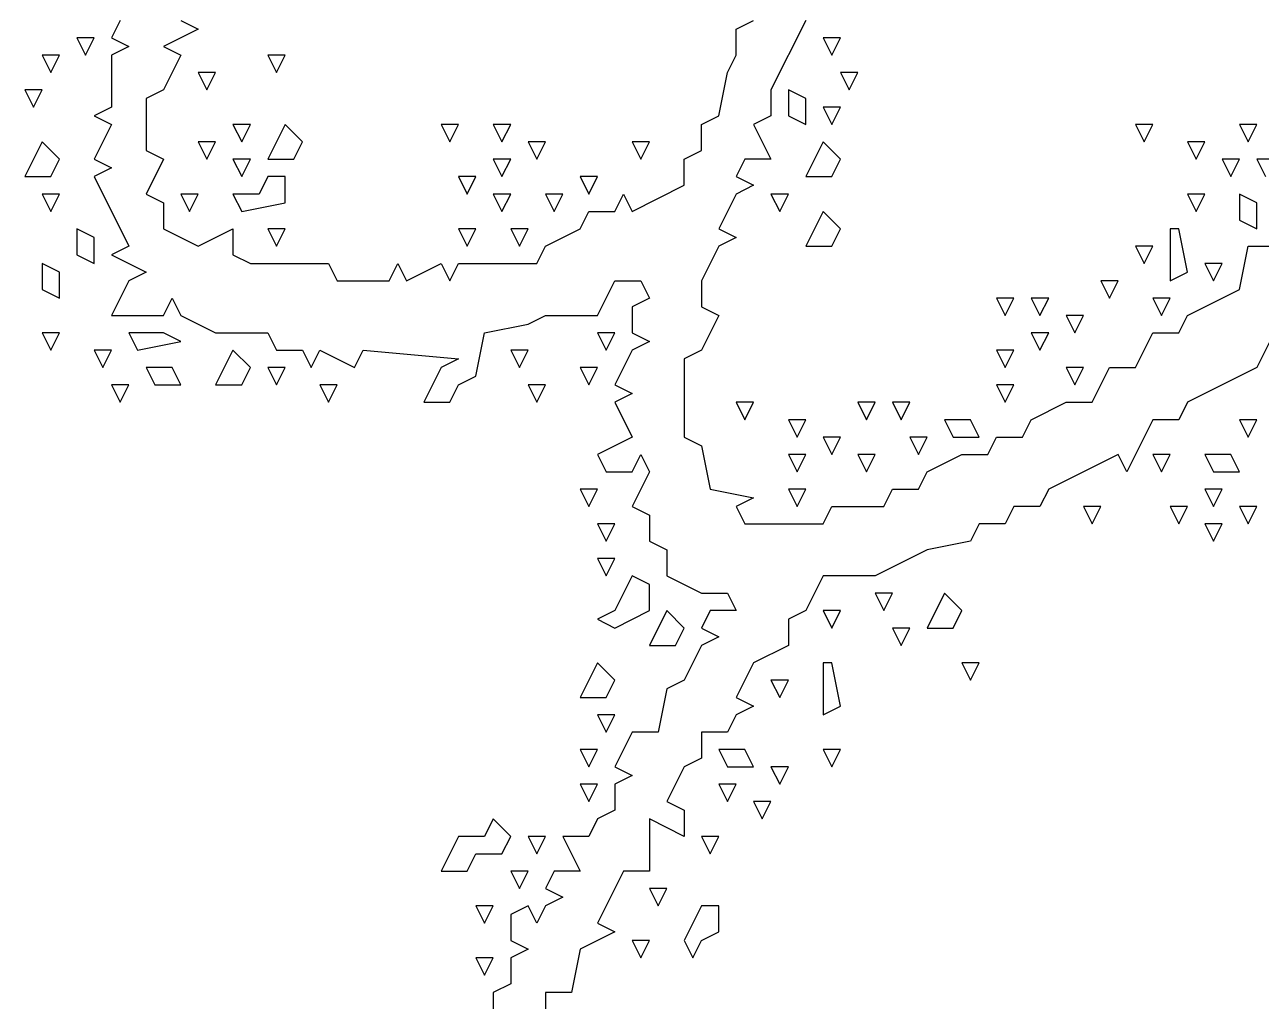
# Model space of a CAD drawing. Extents: x 2 to 124, y 0 to 170.
# Drawn here: x 22.3 to 33.77, y 83.31 to 92.37 of the extents above; entities that cross this region are included whole.
import ezdxf

# ---------------------------------------------------------------- set-up
doc = ezdxf.new("R2010")
doc.units = 0
doc.layers.add('Layer0', color=7, linetype='Continuous')

msp = doc.modelspace()

# ---------------------------------------------------------------- linework, layer by layer
at = {"layer": 'Layer0', "color": 5, "linetype": 'CONTINUOUS'}
for p, q in [((23.18182, 92.4053, 0.1), (23.10133, 92.24432, 0.1)), ((23.74527, 92.4053, 0.1), (23.90625, 92.32481, 0.1)), ((28.89678, 92.32481, 0.1), (29.05777, 92.4053, 0.1)), ((29.54072, 92.4053, 0.1), (29.21875, 91.76136, 0.1)), ((22.77936, 92.24432, 0.1), (22.85985, 92.08333, 0.1)), ((22.94034, 92.24432, 0.1), (22.77936, 92.24432, 0.1)), ((22.85985, 92.08333, 0.1), (22.94034, 92.24432, 0.1)), ((23.10133, 92.24432, 0.1), (23.26231, 92.16383, 0.1)), ((23.90625, 92.32481, 0.1), (23.58428, 92.16383, 0.1)), ((28.89678, 92.08333, 0.1), (28.89678, 92.32481, 0.1)), ((29.7017, 92.24432, 0.1), (29.7822, 92.08333, 0.1)), ((29.86269, 92.24432, 0.1), (29.7017, 92.24432, 0.1)), ((29.7822, 92.08333, 0.1), (29.86269, 92.24432, 0.1)), ((23.26231, 92.16383, 0.1), (23.10133, 92.08333, 0.1)), ((23.58428, 92.16383, 0.1), (23.74527, 92.08333, 0.1)), ((22.45739, 92.08333, 0.1), (22.53788, 91.92235, 0.1)), ((22.61837, 92.08333, 0.1), (22.45739, 92.08333, 0.1)), ((22.53788, 91.92235, 0.1), (22.61837, 92.08333, 0.1)), ((23.10133, 92.08333, 0.1), (23.10133, 91.60038, 0.1)), ((23.74527, 92.08333, 0.1), (23.58428, 91.76136, 0.1)), ((24.55019, 92.08333, 0.1), (24.63068, 91.92235, 0.1)), ((24.71117, 92.08333, 0.1), (24.55019, 92.08333, 0.1)), ((24.63068, 91.92235, 0.1), (24.71117, 92.08333, 0.1)), ((28.81629, 91.92235, 0.1), (28.89678, 92.08333, 0.1)), ((23.90625, 91.92235, 0.1), (23.98674, 91.76136, 0.1)), ((24.06723, 91.92235, 0.1), (23.90625, 91.92235, 0.1)), ((23.98674, 91.76136, 0.1), (24.06723, 91.92235, 0.1)), ((28.7358, 91.51989, 0.1), (28.81629, 91.92235, 0.1)), ((29.86269, 91.92235, 0.1), (29.94318, 91.76136, 0.1)), ((30.02367, 91.92235, 0.1), (29.86269, 91.92235, 0.1)), ((29.94318, 91.76136, 0.1), (30.02367, 91.92235, 0.1)), ((22.2964, 91.76136, 0.1), (22.37689, 91.60038, 0.1)), ((22.45739, 91.76136, 0.1), (22.2964, 91.76136, 0.1)), ((22.37689, 91.60038, 0.1), (22.45739, 91.76136, 0.1)), ((23.58428, 91.76136, 0.1), (23.4233, 91.68087, 0.1)), ((23.4233, 91.68087, 0.1), (23.4233, 91.19792, 0.1)), ((29.21875, 91.76136, 0.1), (29.21875, 91.51989, 0.1)), ((29.37973, 91.76136, 0.1), (29.37973, 91.51989, 0.1)), ((29.54072, 91.68087, 0.1), (29.37973, 91.76136, 0.1)), ((29.54072, 91.43939, 0.1), (29.54072, 91.68087, 0.1)), ((23.10133, 91.60038, 0.1), (22.94034, 91.51989, 0.1)), ((29.7017, 91.60038, 0.1), (29.7822, 91.43939, 0.1)), ((29.86269, 91.60038, 0.1), (29.7017, 91.60038, 0.1)), ((29.7822, 91.43939, 0.1), (29.86269, 91.60038, 0.1)), ((22.94034, 91.51989, 0.1), (23.10133, 91.43939, 0.1)), ((23.10133, 91.43939, 0.1), (22.94034, 91.11742, 0.1)), ((24.22822, 91.43939, 0.1), (24.30871, 91.27841, 0.1)), ((24.3892, 91.43939, 0.1), (24.22822, 91.43939, 0.1)), ((24.30871, 91.27841, 0.1), (24.3892, 91.43939, 0.1)), ((24.71117, 91.43939, 0.1), (24.55019, 91.11742, 0.1)), ((24.87216, 91.27841, 0.1), (24.71117, 91.43939, 0.1)), ((26.16004, 91.43939, 0.1), (26.24053, 91.27841, 0.1)), ((26.32102, 91.43939, 0.1), (26.16004, 91.43939, 0.1)), ((26.24053, 91.27841, 0.1), (26.32102, 91.43939, 0.1)), ((26.64299, 91.43939, 0.1), (26.72348, 91.27841, 0.1)), ((26.80398, 91.43939, 0.1), (26.64299, 91.43939, 0.1)), ((26.72348, 91.27841, 0.1), (26.80398, 91.43939, 0.1)), ((28.57481, 91.43939, 0.1), (28.7358, 91.51989, 0.1)), ((28.57481, 91.19792, 0.1), (28.57481, 91.43939, 0.1)), ((29.21875, 91.51989, 0.1), (29.05777, 91.43939, 0.1)), ((29.05777, 91.43939, 0.1), (29.21875, 91.11742, 0.1)), ((29.37973, 91.51989, 0.1), (29.54072, 91.43939, 0.1)), ((32.59943, 91.43939, 0.1), (32.67992, 91.27841, 0.1)), ((32.76042, 91.43939, 0.1), (32.59943, 91.43939, 0.1)), ((32.67992, 91.27841, 0.1), (32.76042, 91.43939, 0.1)), ((33.56534, 91.43939, 0.1), (33.64583, 91.27841, 0.1)), ((33.72633, 91.43939, 0.1), (33.56534, 91.43939, 0.1)), ((33.64583, 91.27841, 0.1), (33.72633, 91.43939, 0.1)), ((22.45739, 91.27841, 0.1), (22.2964, 90.95644, 0.1)), ((22.61837, 91.11742, 0.1), (22.45739, 91.27841, 0.1)), ((23.4233, 91.19792, 0.1), (23.58428, 91.11742, 0.1)), ((23.90625, 91.27841, 0.1), (23.98674, 91.11742, 0.1)), ((24.06723, 91.27841, 0.1), (23.90625, 91.27841, 0.1)), ((23.98674, 91.11742, 0.1), (24.06723, 91.27841, 0.1)), ((24.79167, 91.11742, 0.1), (24.87216, 91.27841, 0.1)), ((26.96496, 91.27841, 0.1), (27.04545, 91.11742, 0.1)), ((27.12595, 91.27841, 0.1), (26.96496, 91.27841, 0.1)), ((27.04545, 91.11742, 0.1), (27.12595, 91.27841, 0.1)), ((27.93087, 91.27841, 0.1), (28.01136, 91.11742, 0.1)), ((28.09186, 91.27841, 0.1), (27.93087, 91.27841, 0.1)), ((28.01136, 91.11742, 0.1), (28.09186, 91.27841, 0.1)), ((28.41383, 91.11742, 0.1), (28.57481, 91.19792, 0.1)), ((29.7017, 91.27841, 0.1), (29.54072, 90.95644, 0.1)), ((29.86269, 91.11742, 0.1), (29.7017, 91.27841, 0.1)), ((33.08239, 91.27841, 0.1), (33.16288, 91.11742, 0.1)), ((33.24337, 91.27841, 0.1), (33.08239, 91.27841, 0.1)), ((33.16288, 91.11742, 0.1), (33.24337, 91.27841, 0.1)), ((22.53788, 90.95644, 0.1), (22.61837, 91.11742, 0.1)), ((22.94034, 91.11742, 0.1), (23.10133, 91.03693, 0.1)), ((23.58428, 91.11742, 0.1), (23.4233, 90.79545, 0.1)), ((24.22822, 91.11742, 0.1), (24.30871, 90.95644, 0.1)), ((24.3892, 91.11742, 0.1), (24.22822, 91.11742, 0.1)), ((24.30871, 90.95644, 0.1), (24.3892, 91.11742, 0.1)), ((24.55019, 91.11742, 0.1), (24.79167, 91.11742, 0.1)), ((26.64299, 91.11742, 0.1), (26.72348, 90.95644, 0.1)), ((26.80398, 91.11742, 0.1), (26.64299, 91.11742, 0.1)), ((26.72348, 90.95644, 0.1), (26.80398, 91.11742, 0.1)), ((28.41383, 90.87595, 0.1), (28.41383, 91.11742, 0.1)), ((28.97727, 91.11742, 0.1), (28.89678, 90.95644, 0.1)), ((29.21875, 91.11742, 0.1), (28.97727, 91.11742, 0.1)), ((29.7822, 90.95644, 0.1), (29.86269, 91.11742, 0.1)), ((33.40436, 91.11742, 0.1), (33.48485, 90.95644, 0.1)), ((33.56534, 91.11742, 0.1), (33.40436, 91.11742, 0.1)), ((33.48485, 90.95644, 0.1), (33.56534, 91.11742, 0.1)), ((33.72633, 91.11742, 0.1), (33.80682, 90.95644, 0.1)), ((33.88731, 91.11742, 0.1), (33.72633, 91.11742, 0.1)), ((23.10133, 91.03693, 0.1), (22.94034, 90.95644, 0.1)), ((22.2964, 90.95644, 0.1), (22.53788, 90.95644, 0.1)), ((22.94034, 90.95644, 0.1), (23.26231, 90.3125, 0.1)), ((24.55019, 90.95644, 0.1), (24.4697, 90.79545, 0.1)), ((24.71117, 90.95644, 0.1), (24.55019, 90.95644, 0.1)), ((24.71117, 90.71496, 0.1), (24.71117, 90.95644, 0.1)), ((26.32102, 90.95644, 0.1), (26.40152, 90.79545, 0.1)), ((26.48201, 90.95644, 0.1), (26.32102, 90.95644, 0.1)), ((26.40152, 90.79545, 0.1), (26.48201, 90.95644, 0.1)), ((27.44792, 90.95644, 0.1), (27.52841, 90.79545, 0.1)), ((27.6089, 90.95644, 0.1), (27.44792, 90.95644, 0.1)), ((27.52841, 90.79545, 0.1), (27.6089, 90.95644, 0.1)), ((27.93087, 90.63447, 0.1), (28.41383, 90.87595, 0.1)), ((28.89678, 90.95644, 0.1), (29.05777, 90.87595, 0.1)), ((29.05777, 90.87595, 0.1), (28.89678, 90.79545, 0.1)), ((29.54072, 90.95644, 0.1), (29.7822, 90.95644, 0.1)), ((22.45739, 90.79545, 0.1), (22.53788, 90.63447, 0.1)), ((22.61837, 90.79545, 0.1), (22.45739, 90.79545, 0.1)), ((22.53788, 90.63447, 0.1), (22.61837, 90.79545, 0.1)), ((23.4233, 90.79545, 0.1), (23.58428, 90.71496, 0.1)), ((23.74527, 90.79545, 0.1), (23.82576, 90.63447, 0.1)), ((23.90625, 90.79545, 0.1), (23.74527, 90.79545, 0.1)), ((23.82576, 90.63447, 0.1), (23.90625, 90.79545, 0.1)), ((24.4697, 90.79545, 0.1), (24.22822, 90.79545, 0.1)), ((24.22822, 90.79545, 0.1), (24.30871, 90.63447, 0.1)), ((26.64299, 90.79545, 0.1), (26.72348, 90.63447, 0.1)), ((26.80398, 90.79545, 0.1), (26.64299, 90.79545, 0.1)), ((26.72348, 90.63447, 0.1), (26.80398, 90.79545, 0.1)), ((27.12595, 90.79545, 0.1), (27.20644, 90.63447, 0.1)), ((27.28693, 90.79545, 0.1), (27.12595, 90.79545, 0.1)), ((27.20644, 90.63447, 0.1), (27.28693, 90.79545, 0.1)), ((27.76989, 90.63447, 0.1), (27.85038, 90.79545, 0.1)), ((27.85038, 90.79545, 0.1), (27.93087, 90.63447, 0.1)), ((28.89678, 90.79545, 0.1), (28.7358, 90.47348, 0.1)), ((29.21875, 90.79545, 0.1), (29.29924, 90.63447, 0.1)), ((29.37973, 90.79545, 0.1), (29.21875, 90.79545, 0.1)), ((29.29924, 90.63447, 0.1), (29.37973, 90.79545, 0.1)), ((33.08239, 90.79545, 0.1), (33.16288, 90.63447, 0.1)), ((33.24337, 90.79545, 0.1), (33.08239, 90.79545, 0.1)), ((33.16288, 90.63447, 0.1), (33.24337, 90.79545, 0.1)), ((33.56534, 90.79545, 0.1), (33.56534, 90.55398, 0.1)), ((33.72633, 90.71496, 0.1), (33.56534, 90.79545, 0.1)), ((23.58428, 90.71496, 0.1), (23.58428, 90.47348, 0.1)), ((24.30871, 90.63447, 0.1), (24.71117, 90.71496, 0.1)), ((27.44792, 90.47348, 0.1), (27.52841, 90.63447, 0.1)), ((27.52841, 90.63447, 0.1), (27.76989, 90.63447, 0.1)), ((29.7017, 90.63447, 0.1), (29.54072, 90.3125, 0.1)), ((29.86269, 90.47348, 0.1), (29.7017, 90.63447, 0.1)), ((33.72633, 90.47348, 0.1), (33.72633, 90.71496, 0.1)), ((33.56534, 90.55398, 0.1), (33.72633, 90.47348, 0.1)), ((22.77936, 90.47348, 0.1), (22.77936, 90.23201, 0.1)), ((22.94034, 90.39299, 0.1), (22.77936, 90.47348, 0.1)), ((22.94034, 90.15152, 0.1), (22.94034, 90.39299, 0.1)), ((23.58428, 90.47348, 0.1), (23.90625, 90.3125, 0.1)), ((23.90625, 90.3125, 0.1), (24.22822, 90.47348, 0.1)), ((24.22822, 90.47348, 0.1), (24.22822, 90.23201, 0.1)), ((24.55019, 90.47348, 0.1), (24.63068, 90.3125, 0.1)), ((24.71117, 90.47348, 0.1), (24.55019, 90.47348, 0.1)), ((24.63068, 90.3125, 0.1), (24.71117, 90.47348, 0.1)), ((26.32102, 90.47348, 0.1), (26.40152, 90.3125, 0.1)), ((26.48201, 90.47348, 0.1), (26.32102, 90.47348, 0.1)), ((26.40152, 90.3125, 0.1), (26.48201, 90.47348, 0.1)), ((26.80398, 90.47348, 0.1), (26.88447, 90.3125, 0.1)), ((26.96496, 90.47348, 0.1), (26.80398, 90.47348, 0.1)), ((26.88447, 90.3125, 0.1), (26.96496, 90.47348, 0.1)), ((27.12595, 90.3125, 0.1), (27.44792, 90.47348, 0.1)), ((28.7358, 90.47348, 0.1), (28.89678, 90.39299, 0.1)), ((28.89678, 90.39299, 0.1), (28.7358, 90.3125, 0.1)), ((29.7822, 90.3125, 0.1), (29.86269, 90.47348, 0.1)), ((32.9214, 90.47348, 0.1), (32.9214, 89.99053, 0.1)), ((33.00189, 90.47348, 0.1), (32.9214, 90.47348, 0.1)), ((33.08239, 90.07102, 0.1), (33.00189, 90.47348, 0.1)), ((23.26231, 90.3125, 0.1), (23.10133, 90.23201, 0.1)), ((27.04545, 90.15152, 0.1), (27.12595, 90.3125, 0.1)), ((28.7358, 90.3125, 0.1), (28.57481, 89.99053, 0.1)), ((29.54072, 90.3125, 0.1), (29.7822, 90.3125, 0.1)), ((32.59943, 90.3125, 0.1), (32.67992, 90.15152, 0.1)), ((32.76042, 90.3125, 0.1), (32.59943, 90.3125, 0.1)), ((32.67992, 90.15152, 0.1), (32.76042, 90.3125, 0.1)), ((33.56534, 89.91004, 0.1), (33.64583, 90.3125, 0.1)), ((33.64583, 90.3125, 0.1), (33.88731, 90.3125, 0.1)), ((22.77936, 90.23201, 0.1), (22.94034, 90.15152, 0.1)), ((23.10133, 90.23201, 0.1), (23.4233, 90.07102, 0.1)), ((24.22822, 90.23201, 0.1), (24.3892, 90.15152, 0.1)), ((22.45739, 90.15152, 0.1), (22.45739, 89.91004, 0.1)), ((22.61837, 90.07102, 0.1), (22.45739, 90.15152, 0.1)), ((22.61837, 89.82955, 0.1), (22.61837, 90.07102, 0.1)), ((23.4233, 90.07102, 0.1), (23.26231, 89.99053, 0.1)), ((24.3892, 90.15152, 0.1), (25.11364, 90.15152, 0.1)), ((25.11364, 90.15152, 0.1), (25.19413, 89.99053, 0.1)), ((25.67708, 89.99053, 0.1), (25.75758, 90.15152, 0.1)), ((25.75758, 90.15152, 0.1), (25.83807, 89.99053, 0.1)), ((25.83807, 89.99053, 0.1), (26.16004, 90.15152, 0.1)), ((26.16004, 90.15152, 0.1), (26.24053, 89.99053, 0.1)), ((26.24053, 89.99053, 0.1), (26.32102, 90.15152, 0.1)), ((26.32102, 90.15152, 0.1), (27.04545, 90.15152, 0.1)), ((32.9214, 89.99053, 0.1), (33.08239, 90.07102, 0.1)), ((33.24337, 90.15152, 0.1), (33.32386, 89.99053, 0.1)), ((33.40436, 90.15152, 0.1), (33.24337, 90.15152, 0.1)), ((33.32386, 89.99053, 0.1), (33.40436, 90.15152, 0.1)), ((23.26231, 89.99053, 0.1), (23.10133, 89.66856, 0.1)), ((25.19413, 89.99053, 0.1), (25.67708, 89.99053, 0.1)), ((27.6089, 89.66856, 0.1), (27.76989, 89.99053, 0.1)), ((27.76989, 89.99053, 0.1), (28.01136, 89.99053, 0.1)), ((28.01136, 89.99053, 0.1), (28.09186, 89.82955, 0.1)), ((28.57481, 89.99053, 0.1), (28.57481, 89.74905, 0.1)), ((32.27746, 89.99053, 0.1), (32.35795, 89.82955, 0.1)), ((32.43845, 89.99053, 0.1), (32.27746, 89.99053, 0.1)), ((32.35795, 89.82955, 0.1), (32.43845, 89.99053, 0.1)), ((22.45739, 89.91004, 0.1), (22.61837, 89.82955, 0.1)), ((23.58428, 89.66856, 0.1), (23.66477, 89.82955, 0.1)), ((23.66477, 89.82955, 0.1), (23.74527, 89.66856, 0.1)), ((28.09186, 89.82955, 0.1), (27.93087, 89.74905, 0.1)), ((31.31155, 89.82955, 0.1), (31.39205, 89.66856, 0.1)), ((31.47254, 89.82955, 0.1), (31.31155, 89.82955, 0.1)), ((31.39205, 89.66856, 0.1), (31.47254, 89.82955, 0.1)), ((31.63352, 89.82955, 0.1), (31.71402, 89.66856, 0.1)), ((31.79451, 89.82955, 0.1), (31.63352, 89.82955, 0.1)), ((31.71402, 89.66856, 0.1), (31.79451, 89.82955, 0.1)), ((32.76042, 89.82955, 0.1), (32.84091, 89.66856, 0.1)), ((32.9214, 89.82955, 0.1), (32.76042, 89.82955, 0.1)), ((32.84091, 89.66856, 0.1), (32.9214, 89.82955, 0.1)), ((33.08239, 89.66856, 0.1), (33.56534, 89.91004, 0.1)), ((27.93087, 89.74905, 0.1), (27.93087, 89.50758, 0.1)), ((28.57481, 89.74905, 0.1), (28.7358, 89.66856, 0.1)), ((23.10133, 89.66856, 0.1), (23.58428, 89.66856, 0.1)), ((23.74527, 89.66856, 0.1), (24.06723, 89.50758, 0.1)), ((26.5625, 89.50758, 0.1), (26.96496, 89.58807, 0.1)), ((26.96496, 89.58807, 0.1), (27.12595, 89.66856, 0.1)), ((27.12595, 89.66856, 0.1), (27.6089, 89.66856, 0.1)), ((28.7358, 89.66856, 0.1), (28.57481, 89.34659, 0.1)), ((31.95549, 89.66856, 0.1), (32.03598, 89.50758, 0.1)), ((32.11648, 89.66856, 0.1), (31.95549, 89.66856, 0.1)), ((32.03598, 89.50758, 0.1), (32.11648, 89.66856, 0.1)), ((33.00189, 89.50758, 0.1), (33.08239, 89.66856, 0.1)), ((22.45739, 89.50758, 0.1), (22.53788, 89.34659, 0.1)), ((22.61837, 89.50758, 0.1), (22.45739, 89.50758, 0.1)), ((22.53788, 89.34659, 0.1), (22.61837, 89.50758, 0.1)), ((23.26231, 89.50758, 0.1), (23.3428, 89.34659, 0.1)), ((23.58428, 89.50758, 0.1), (23.26231, 89.50758, 0.1)), ((23.74527, 89.42708, 0.1), (23.58428, 89.50758, 0.1)), ((24.06723, 89.50758, 0.1), (24.55019, 89.50758, 0.1)), ((24.55019, 89.50758, 0.1), (24.63068, 89.34659, 0.1)), ((26.48201, 89.10511, 0.1), (26.5625, 89.50758, 0.1)), ((27.6089, 89.50758, 0.1), (27.68939, 89.34659, 0.1)), ((27.76989, 89.50758, 0.1), (27.6089, 89.50758, 0.1)), ((27.68939, 89.34659, 0.1), (27.76989, 89.50758, 0.1)), ((27.93087, 89.50758, 0.1), (28.09186, 89.42708, 0.1)), ((31.63352, 89.50758, 0.1), (31.71402, 89.34659, 0.1)), ((31.79451, 89.50758, 0.1), (31.63352, 89.50758, 0.1)), ((31.71402, 89.34659, 0.1), (31.79451, 89.50758, 0.1)), ((32.59943, 89.18561, 0.1), (32.76042, 89.50758, 0.1)), ((32.76042, 89.50758, 0.1), (33.00189, 89.50758, 0.1)), ((33.88731, 89.50758, 0.1), (33.72633, 89.18561, 0.1)), ((23.3428, 89.34659, 0.1), (23.74527, 89.42708, 0.1)), ((28.09186, 89.42708, 0.1), (27.93087, 89.34659, 0.1)), ((22.94034, 89.34659, 0.1), (23.02083, 89.18561, 0.1)), ((23.10133, 89.34659, 0.1), (22.94034, 89.34659, 0.1)), ((23.02083, 89.18561, 0.1), (23.10133, 89.34659, 0.1)), ((24.22822, 89.34659, 0.1), (24.06723, 89.02462, 0.1)), ((24.3892, 89.18561, 0.1), (24.22822, 89.34659, 0.1)), ((24.63068, 89.34659, 0.1), (24.87216, 89.34659, 0.1)), ((24.87216, 89.34659, 0.1), (24.95265, 89.18561, 0.1)), ((24.95265, 89.18561, 0.1), (25.03314, 89.34659, 0.1)), ((25.03314, 89.34659, 0.1), (25.35511, 89.18561, 0.1)), ((25.35511, 89.18561, 0.1), (25.43561, 89.34659, 0.1)), ((25.43561, 89.34659, 0.1), (26.32102, 89.2661, 0.1)), ((26.32102, 89.2661, 0.1), (26.16004, 89.18561, 0.1)), ((26.80398, 89.34659, 0.1), (26.88447, 89.18561, 0.1)), ((26.96496, 89.34659, 0.1), (26.80398, 89.34659, 0.1)), ((26.88447, 89.18561, 0.1), (26.96496, 89.34659, 0.1)), ((27.93087, 89.34659, 0.1), (27.76989, 89.02462, 0.1)), ((28.57481, 89.34659, 0.1), (28.41383, 89.2661, 0.1)), ((28.41383, 89.2661, 0.1), (28.41383, 88.54167, 0.1)), ((31.31155, 89.34659, 0.1), (31.39205, 89.18561, 0.1)), ((31.47254, 89.34659, 0.1), (31.31155, 89.34659, 0.1)), ((31.39205, 89.18561, 0.1), (31.47254, 89.34659, 0.1)), ((23.4233, 89.18561, 0.1), (23.50379, 89.02462, 0.1)), ((23.66477, 89.18561, 0.1), (23.4233, 89.18561, 0.1)), ((23.74527, 89.02462, 0.1), (23.66477, 89.18561, 0.1)), ((24.30871, 89.02462, 0.1), (24.3892, 89.18561, 0.1)), ((24.55019, 89.18561, 0.1), (24.63068, 89.02462, 0.1)), ((24.71117, 89.18561, 0.1), (24.55019, 89.18561, 0.1)), ((24.63068, 89.02462, 0.1), (24.71117, 89.18561, 0.1)), ((26.16004, 89.18561, 0.1), (25.99905, 88.86364, 0.1)), ((27.44792, 89.18561, 0.1), (27.52841, 89.02462, 0.1)), ((27.6089, 89.18561, 0.1), (27.44792, 89.18561, 0.1)), ((27.52841, 89.02462, 0.1), (27.6089, 89.18561, 0.1)), ((31.95549, 89.18561, 0.1), (32.03598, 89.02462, 0.1)), ((32.11648, 89.18561, 0.1), (31.95549, 89.18561, 0.1)), ((32.03598, 89.02462, 0.1), (32.11648, 89.18561, 0.1)), ((32.19697, 88.86364, 0.1), (32.35795, 89.18561, 0.1)), ((32.35795, 89.18561, 0.1), (32.59943, 89.18561, 0.1)), ((33.72633, 89.18561, 0.1), (33.08239, 88.86364, 0.1)), ((23.10133, 89.02462, 0.1), (23.18182, 88.86364, 0.1)), ((23.26231, 89.02462, 0.1), (23.10133, 89.02462, 0.1)), ((23.18182, 88.86364, 0.1), (23.26231, 89.02462, 0.1)), ((23.50379, 89.02462, 0.1), (23.74527, 89.02462, 0.1)), ((24.06723, 89.02462, 0.1), (24.30871, 89.02462, 0.1)), ((25.03314, 89.02462, 0.1), (25.11364, 88.86364, 0.1)), ((25.19413, 89.02462, 0.1), (25.03314, 89.02462, 0.1)), ((25.11364, 88.86364, 0.1), (25.19413, 89.02462, 0.1)), ((26.24053, 88.86364, 0.1), (26.32102, 89.02462, 0.1)), ((26.32102, 89.02462, 0.1), (26.48201, 89.10511, 0.1)), ((26.96496, 89.02462, 0.1), (27.04545, 88.86364, 0.1)), ((27.12595, 89.02462, 0.1), (26.96496, 89.02462, 0.1)), ((27.04545, 88.86364, 0.1), (27.12595, 89.02462, 0.1)), ((27.76989, 89.02462, 0.1), (27.93087, 88.94413, 0.1)), ((31.31155, 89.02462, 0.1), (31.39205, 88.86364, 0.1)), ((31.47254, 89.02462, 0.1), (31.31155, 89.02462, 0.1)), ((31.39205, 88.86364, 0.1), (31.47254, 89.02462, 0.1)), ((27.93087, 88.94413, 0.1), (27.76989, 88.86364, 0.1)), ((25.99905, 88.86364, 0.1), (26.24053, 88.86364, 0.1)), ((27.76989, 88.86364, 0.1), (27.93087, 88.54167, 0.1)), ((28.89678, 88.86364, 0.1), (28.97727, 88.70265, 0.1)), ((29.05777, 88.86364, 0.1), (28.89678, 88.86364, 0.1)), ((28.97727, 88.70265, 0.1), (29.05777, 88.86364, 0.1)), ((30.02367, 88.86364, 0.1), (30.10417, 88.70265, 0.1)), ((30.18466, 88.86364, 0.1), (30.02367, 88.86364, 0.1)), ((30.10417, 88.70265, 0.1), (30.18466, 88.86364, 0.1)), ((30.34564, 88.86364, 0.1), (30.42614, 88.70265, 0.1)), ((30.50663, 88.86364, 0.1), (30.34564, 88.86364, 0.1)), ((30.42614, 88.70265, 0.1), (30.50663, 88.86364, 0.1)), ((31.63352, 88.70265, 0.1), (31.95549, 88.86364, 0.1)), ((31.95549, 88.86364, 0.1), (32.19697, 88.86364, 0.1)), ((33.08239, 88.86364, 0.1), (33.00189, 88.70265, 0.1)), ((29.37973, 88.70265, 0.1), (29.46023, 88.54167, 0.1)), ((29.54072, 88.70265, 0.1), (29.37973, 88.70265, 0.1)), ((29.46023, 88.54167, 0.1), (29.54072, 88.70265, 0.1)), ((30.8286, 88.70265, 0.1), (30.90909, 88.54167, 0.1)), ((31.07008, 88.70265, 0.1), (30.8286, 88.70265, 0.1)), ((31.15057, 88.54167, 0.1), (31.07008, 88.70265, 0.1)), ((31.55303, 88.54167, 0.1), (31.63352, 88.70265, 0.1)), ((32.76042, 88.70265, 0.1), (32.51894, 88.2197, 0.1)), ((33.00189, 88.70265, 0.1), (32.76042, 88.70265, 0.1)), ((33.56534, 88.70265, 0.1), (33.64583, 88.54167, 0.1)), ((33.72633, 88.70265, 0.1), (33.56534, 88.70265, 0.1)), ((33.64583, 88.54167, 0.1), (33.72633, 88.70265, 0.1)), ((27.93087, 88.54167, 0.1), (27.6089, 88.38068, 0.1)), ((28.41383, 88.54167, 0.1), (28.57481, 88.46117, 0.1)), ((28.57481, 88.46117, 0.1), (28.6553, 88.05871, 0.1)), ((29.7017, 88.54167, 0.1), (29.7822, 88.38068, 0.1)), ((29.86269, 88.54167, 0.1), (29.7017, 88.54167, 0.1)), ((29.7822, 88.38068, 0.1), (29.86269, 88.54167, 0.1)), ((30.50663, 88.54167, 0.1), (30.58712, 88.38068, 0.1)), ((30.66761, 88.54167, 0.1), (30.50663, 88.54167, 0.1)), ((30.58712, 88.38068, 0.1), (30.66761, 88.54167, 0.1)), ((30.90909, 88.54167, 0.1), (31.15057, 88.54167, 0.1)), ((31.23106, 88.38068, 0.1), (31.31155, 88.54167, 0.1)), ((31.31155, 88.54167, 0.1), (31.55303, 88.54167, 0.1)), ((27.6089, 88.38068, 0.1), (27.68939, 88.2197, 0.1)), ((27.93087, 88.2197, 0.1), (28.01136, 88.38068, 0.1)), ((28.01136, 88.38068, 0.1), (28.09186, 88.2197, 0.1)), ((29.37973, 88.38068, 0.1), (29.46023, 88.2197, 0.1)), ((29.54072, 88.38068, 0.1), (29.37973, 88.38068, 0.1)), ((29.46023, 88.2197, 0.1), (29.54072, 88.38068, 0.1)), ((30.02367, 88.38068, 0.1), (30.10417, 88.2197, 0.1)), ((30.18466, 88.38068, 0.1), (30.02367, 88.38068, 0.1)), ((30.10417, 88.2197, 0.1), (30.18466, 88.38068, 0.1)), ((30.66761, 88.2197, 0.1), (30.98958, 88.38068, 0.1)), ((30.98958, 88.38068, 0.1), (31.23106, 88.38068, 0.1)), ((32.43845, 88.38068, 0.1), (31.79451, 88.05871, 0.1)), ((32.51894, 88.2197, 0.1), (32.43845, 88.38068, 0.1)), ((32.76042, 88.38068, 0.1), (32.84091, 88.2197, 0.1)), ((32.9214, 88.38068, 0.1), (32.76042, 88.38068, 0.1)), ((32.84091, 88.2197, 0.1), (32.9214, 88.38068, 0.1)), ((33.24337, 88.38068, 0.1), (33.32386, 88.2197, 0.1)), ((33.48485, 88.38068, 0.1), (33.24337, 88.38068, 0.1)), ((33.56534, 88.2197, 0.1), (33.48485, 88.38068, 0.1)), ((27.68939, 88.2197, 0.1), (27.93087, 88.2197, 0.1)), ((28.09186, 88.2197, 0.1), (27.93087, 87.89773, 0.1)), ((30.58712, 88.05871, 0.1), (30.66761, 88.2197, 0.1)), ((33.32386, 88.2197, 0.1), (33.56534, 88.2197, 0.1)), ((27.44792, 88.05871, 0.1), (27.52841, 87.89773, 0.1)), ((27.6089, 88.05871, 0.1), (27.44792, 88.05871, 0.1)), ((27.52841, 87.89773, 0.1), (27.6089, 88.05871, 0.1)), ((28.6553, 88.05871, 0.1), (29.05777, 87.97822, 0.1)), ((29.05777, 87.97822, 0.1), (28.89678, 87.89773, 0.1)), ((29.37973, 88.05871, 0.1), (29.46023, 87.89773, 0.1)), ((29.54072, 88.05871, 0.1), (29.37973, 88.05871, 0.1)), ((29.46023, 87.89773, 0.1), (29.54072, 88.05871, 0.1)), ((30.26515, 87.89773, 0.1), (30.34564, 88.05871, 0.1)), ((30.34564, 88.05871, 0.1), (30.58712, 88.05871, 0.1)), ((31.79451, 88.05871, 0.1), (31.71402, 87.89773, 0.1)), ((33.24337, 88.05871, 0.1), (33.32386, 87.89773, 0.1)), ((33.40436, 88.05871, 0.1), (33.24337, 88.05871, 0.1)), ((33.32386, 87.89773, 0.1), (33.40436, 88.05871, 0.1)), ((27.93087, 87.89773, 0.1), (28.09186, 87.81723, 0.1)), ((28.89678, 87.89773, 0.1), (28.97727, 87.73674, 0.1)), ((29.7017, 87.73674, 0.1), (29.7822, 87.89773, 0.1)), ((29.7822, 87.89773, 0.1), (30.26515, 87.89773, 0.1)), ((31.47254, 87.89773, 0.1), (31.39205, 87.73674, 0.1)), ((31.71402, 87.89773, 0.1), (31.47254, 87.89773, 0.1)), ((32.11648, 87.89773, 0.1), (32.19697, 87.73674, 0.1)), ((32.27746, 87.89773, 0.1), (32.11648, 87.89773, 0.1)), ((32.19697, 87.73674, 0.1), (32.27746, 87.89773, 0.1)), ((32.9214, 87.89773, 0.1), (33.00189, 87.73674, 0.1)), ((33.08239, 87.89773, 0.1), (32.9214, 87.89773, 0.1)), ((33.00189, 87.73674, 0.1), (33.08239, 87.89773, 0.1)), ((33.56534, 87.89773, 0.1), (33.64583, 87.73674, 0.1)), ((33.72633, 87.89773, 0.1), (33.56534, 87.89773, 0.1)), ((33.64583, 87.73674, 0.1), (33.72633, 87.89773, 0.1)), ((28.09186, 87.81723, 0.1), (28.09186, 87.57576, 0.1)), ((27.6089, 87.73674, 0.1), (27.68939, 87.57576, 0.1)), ((27.76989, 87.73674, 0.1), (27.6089, 87.73674, 0.1)), ((27.68939, 87.57576, 0.1), (27.76989, 87.73674, 0.1)), ((28.97727, 87.73674, 0.1), (29.7017, 87.73674, 0.1)), ((31.15057, 87.73674, 0.1), (31.07008, 87.57576, 0.1)), ((31.39205, 87.73674, 0.1), (31.15057, 87.73674, 0.1)), ((33.24337, 87.73674, 0.1), (33.32386, 87.57576, 0.1)), ((33.40436, 87.73674, 0.1), (33.24337, 87.73674, 0.1)), ((33.32386, 87.57576, 0.1), (33.40436, 87.73674, 0.1)), ((28.09186, 87.57576, 0.1), (28.25284, 87.49527, 0.1)), ((31.07008, 87.57576, 0.1), (30.66761, 87.49527, 0.1)), ((27.6089, 87.41477, 0.1), (27.68939, 87.25379, 0.1)), ((27.76989, 87.41477, 0.1), (27.6089, 87.41477, 0.1)), ((27.68939, 87.25379, 0.1), (27.76989, 87.41477, 0.1)), ((28.25284, 87.49527, 0.1), (28.25284, 87.25379, 0.1)), ((30.66761, 87.49527, 0.1), (30.18466, 87.25379, 0.1)), ((27.93087, 87.25379, 0.1), (27.76989, 86.93182, 0.1)), ((28.09186, 87.1733, 0.1), (27.93087, 87.25379, 0.1)), ((28.25284, 87.25379, 0.1), (28.57481, 87.0928, 0.1)), ((29.7017, 87.25379, 0.1), (29.54072, 86.93182, 0.1)), ((30.18466, 87.25379, 0.1), (29.7017, 87.25379, 0.1)), ((28.09186, 86.93182, 0.1), (28.09186, 87.1733, 0.1)), ((28.57481, 87.0928, 0.1), (28.81629, 87.0928, 0.1)), ((28.81629, 87.0928, 0.1), (28.89678, 86.93182, 0.1)), ((30.18466, 87.0928, 0.1), (30.26515, 86.93182, 0.1)), ((30.34564, 87.0928, 0.1), (30.18466, 87.0928, 0.1)), ((30.26515, 86.93182, 0.1), (30.34564, 87.0928, 0.1)), ((30.8286, 87.0928, 0.1), (30.66761, 86.77083, 0.1)), ((30.98958, 86.93182, 0.1), (30.8286, 87.0928, 0.1)), ((27.76989, 86.93182, 0.1), (27.6089, 86.85133, 0.1)), ((27.6089, 86.85133, 0.1), (27.76989, 86.77083, 0.1)), ((27.76989, 86.77083, 0.1), (28.09186, 86.93182, 0.1)), ((28.25284, 86.93182, 0.1), (28.09186, 86.60985, 0.1)), ((28.41383, 86.77083, 0.1), (28.25284, 86.93182, 0.1)), ((28.6553, 86.93182, 0.1), (28.57481, 86.77083, 0.1)), ((28.89678, 86.93182, 0.1), (28.6553, 86.93182, 0.1)), ((29.54072, 86.93182, 0.1), (29.37973, 86.85133, 0.1)), ((29.37973, 86.85133, 0.1), (29.37973, 86.60985, 0.1)), ((29.7017, 86.93182, 0.1), (29.7822, 86.77083, 0.1)), ((29.86269, 86.93182, 0.1), (29.7017, 86.93182, 0.1)), ((29.7822, 86.77083, 0.1), (29.86269, 86.93182, 0.1)), ((30.90909, 86.77083, 0.1), (30.98958, 86.93182, 0.1)), ((28.33333, 86.60985, 0.1), (28.41383, 86.77083, 0.1)), ((28.57481, 86.77083, 0.1), (28.7358, 86.69034, 0.1)), ((30.34564, 86.77083, 0.1), (30.42614, 86.60985, 0.1)), ((30.50663, 86.77083, 0.1), (30.34564, 86.77083, 0.1)), ((30.42614, 86.60985, 0.1), (30.50663, 86.77083, 0.1)), ((30.66761, 86.77083, 0.1), (30.90909, 86.77083, 0.1)), ((28.09186, 86.60985, 0.1), (28.33333, 86.60985, 0.1)), ((28.57481, 86.60985, 0.1), (28.41383, 86.28788, 0.1)), ((28.7358, 86.69034, 0.1), (28.57481, 86.60985, 0.1)), ((29.37973, 86.60985, 0.1), (29.05777, 86.44886, 0.1)), ((27.6089, 86.44886, 0.1), (27.44792, 86.12689, 0.1)), ((27.76989, 86.28788, 0.1), (27.6089, 86.44886, 0.1)), ((29.05777, 86.44886, 0.1), (28.89678, 86.12689, 0.1)), ((29.7017, 86.44886, 0.1), (29.7017, 85.96591, 0.1)), ((29.7822, 86.44886, 0.1), (29.7017, 86.44886, 0.1)), ((29.86269, 86.0464, 0.1), (29.7822, 86.44886, 0.1)), ((30.98958, 86.44886, 0.1), (31.07008, 86.28788, 0.1)), ((31.15057, 86.44886, 0.1), (30.98958, 86.44886, 0.1)), ((31.07008, 86.28788, 0.1), (31.15057, 86.44886, 0.1)), ((27.68939, 86.12689, 0.1), (27.76989, 86.28788, 0.1)), ((28.41383, 86.28788, 0.1), (28.25284, 86.20739, 0.1)), ((29.21875, 86.28788, 0.1), (29.29924, 86.12689, 0.1)), ((29.37973, 86.28788, 0.1), (29.21875, 86.28788, 0.1)), ((29.29924, 86.12689, 0.1), (29.37973, 86.28788, 0.1)), ((28.25284, 86.20739, 0.1), (28.17235, 85.80492, 0.1)), ((27.44792, 86.12689, 0.1), (27.68939, 86.12689, 0.1)), ((28.89678, 86.12689, 0.1), (29.05777, 86.0464, 0.1)), ((29.05777, 86.0464, 0.1), (28.89678, 85.96591, 0.1)), ((29.7017, 85.96591, 0.1), (29.86269, 86.0464, 0.1)), ((27.6089, 85.96591, 0.1), (27.68939, 85.80492, 0.1)), ((27.76989, 85.96591, 0.1), (27.6089, 85.96591, 0.1)), ((27.68939, 85.80492, 0.1), (27.76989, 85.96591, 0.1)), ((28.89678, 85.96591, 0.1), (28.81629, 85.80492, 0.1)), ((27.93087, 85.80492, 0.1), (27.76989, 85.48295, 0.1)), ((28.17235, 85.80492, 0.1), (27.93087, 85.80492, 0.1)), ((28.81629, 85.80492, 0.1), (28.57481, 85.80492, 0.1)), ((28.57481, 85.80492, 0.1), (28.57481, 85.56345, 0.1)), ((27.44792, 85.64394, 0.1), (27.52841, 85.48295, 0.1)), ((27.6089, 85.64394, 0.1), (27.44792, 85.64394, 0.1)), ((27.52841, 85.48295, 0.1), (27.6089, 85.64394, 0.1)), ((28.7358, 85.64394, 0.1), (28.81629, 85.48295, 0.1)), ((28.97727, 85.64394, 0.1), (28.7358, 85.64394, 0.1)), ((29.05777, 85.48295, 0.1), (28.97727, 85.64394, 0.1)), ((29.7017, 85.64394, 0.1), (29.7822, 85.48295, 0.1)), ((29.86269, 85.64394, 0.1), (29.7017, 85.64394, 0.1)), ((29.7822, 85.48295, 0.1), (29.86269, 85.64394, 0.1)), ((27.76989, 85.48295, 0.1), (27.93087, 85.40246, 0.1)), ((28.41383, 85.48295, 0.1), (28.25284, 85.16098, 0.1)), ((28.57481, 85.56345, 0.1), (28.41383, 85.48295, 0.1)), ((28.81629, 85.48295, 0.1), (29.05777, 85.48295, 0.1)), ((29.21875, 85.48295, 0.1), (29.29924, 85.32197, 0.1)), ((29.37973, 85.48295, 0.1), (29.21875, 85.48295, 0.1)), ((29.29924, 85.32197, 0.1), (29.37973, 85.48295, 0.1)), ((27.93087, 85.40246, 0.1), (27.76989, 85.32197, 0.1)), ((27.44792, 85.32197, 0.1), (27.52841, 85.16098, 0.1)), ((27.6089, 85.32197, 0.1), (27.44792, 85.32197, 0.1)), ((27.52841, 85.16098, 0.1), (27.6089, 85.32197, 0.1)), ((27.76989, 85.32197, 0.1), (27.76989, 85.08049, 0.1)), ((28.7358, 85.32197, 0.1), (28.81629, 85.16098, 0.1)), ((28.89678, 85.32197, 0.1), (28.7358, 85.32197, 0.1)), ((28.81629, 85.16098, 0.1), (28.89678, 85.32197, 0.1)), ((28.25284, 85.16098, 0.1), (28.41383, 85.08049, 0.1)), ((29.05777, 85.16098, 0.1), (29.13826, 85, 0.1)), ((29.21875, 85.16098, 0.1), (29.05777, 85.16098, 0.1)), ((29.13826, 85, 0.1), (29.21875, 85.16098, 0.1)), ((26.64299, 85, 0.1), (26.5625, 84.83902, 0.1)), ((26.80398, 84.83902, 0.1), (26.64299, 85, 0.1)), ((27.6089, 85, 0.1), (27.52841, 84.83902, 0.1)), ((27.76989, 85.08049, 0.1), (27.6089, 85, 0.1)), ((28.41383, 84.83902, 0.1), (28.09186, 85, 0.1)), ((28.09186, 85, 0.1), (28.09186, 84.51705, 0.1)), ((28.41383, 85.08049, 0.1), (28.41383, 84.83902, 0.1)), ((26.32102, 84.83902, 0.1), (26.16004, 84.51705, 0.1)), ((26.5625, 84.83902, 0.1), (26.32102, 84.83902, 0.1)), ((26.72348, 84.67803, 0.1), (26.80398, 84.83902, 0.1)), ((26.96496, 84.83902, 0.1), (27.04545, 84.67803, 0.1)), ((27.12595, 84.83902, 0.1), (26.96496, 84.83902, 0.1)), ((27.04545, 84.67803, 0.1), (27.12595, 84.83902, 0.1)), ((27.52841, 84.83902, 0.1), (27.28693, 84.83902, 0.1)), ((27.28693, 84.83902, 0.1), (27.44792, 84.51705, 0.1)), ((28.57481, 84.83902, 0.1), (28.6553, 84.67803, 0.1)), ((28.7358, 84.83902, 0.1), (28.57481, 84.83902, 0.1)), ((28.6553, 84.67803, 0.1), (28.7358, 84.83902, 0.1)), ((26.40152, 84.51705, 0.1), (26.48201, 84.67803, 0.1)), ((26.48201, 84.67803, 0.1), (26.72348, 84.67803, 0.1)), ((26.16004, 84.51705, 0.1), (26.40152, 84.51705, 0.1)), ((26.80398, 84.51705, 0.1), (26.88447, 84.35606, 0.1)), ((26.96496, 84.51705, 0.1), (26.80398, 84.51705, 0.1)), ((26.88447, 84.35606, 0.1), (26.96496, 84.51705, 0.1)), ((27.20644, 84.51705, 0.1), (27.12595, 84.35606, 0.1)), ((27.44792, 84.51705, 0.1), (27.20644, 84.51705, 0.1)), ((27.85038, 84.51705, 0.1), (27.6089, 84.03409, 0.1)), ((28.09186, 84.51705, 0.1), (27.85038, 84.51705, 0.1)), ((27.12595, 84.35606, 0.1), (27.28693, 84.27557, 0.1)), ((28.09186, 84.35606, 0.1), (28.17235, 84.19508, 0.1)), ((28.25284, 84.35606, 0.1), (28.09186, 84.35606, 0.1)), ((28.17235, 84.19508, 0.1), (28.25284, 84.35606, 0.1)), ((26.48201, 84.19508, 0.1), (26.5625, 84.03409, 0.1)), ((26.64299, 84.19508, 0.1), (26.48201, 84.19508, 0.1)), ((26.5625, 84.03409, 0.1), (26.64299, 84.19508, 0.1)), ((26.96496, 84.19508, 0.1), (26.80398, 84.11458, 0.1)), ((27.04545, 84.03409, 0.1), (26.96496, 84.19508, 0.1)), ((27.12595, 84.19508, 0.1), (27.04545, 84.03409, 0.1)), ((27.28693, 84.27557, 0.1), (27.12595, 84.19508, 0.1)), ((28.57481, 84.19508, 0.1), (28.41383, 83.87311, 0.1)), ((28.7358, 84.19508, 0.1), (28.57481, 84.19508, 0.1)), ((28.7358, 83.9536, 0.1), (28.7358, 84.19508, 0.1)), ((26.80398, 84.11458, 0.1), (26.80398, 83.87311, 0.1)), ((27.6089, 84.03409, 0.1), (27.76989, 83.9536, 0.1)), ((26.80398, 83.87311, 0.1), (26.96496, 83.79261, 0.1)), ((27.76989, 83.9536, 0.1), (27.44792, 83.79261, 0.1)), ((27.93087, 83.87311, 0.1), (28.01136, 83.71212, 0.1)), ((28.09186, 83.87311, 0.1), (27.93087, 83.87311, 0.1)), ((28.01136, 83.71212, 0.1), (28.09186, 83.87311, 0.1)), ((28.41383, 83.87311, 0.1), (28.49432, 83.71212, 0.1)), ((28.49432, 83.71212, 0.1), (28.57481, 83.87311, 0.1)), ((28.57481, 83.87311, 0.1), (28.7358, 83.9536, 0.1)), ((26.96496, 83.79261, 0.1), (26.80398, 83.71212, 0.1)), ((27.44792, 83.79261, 0.1), (27.36742, 83.39015, 0.1)), ((26.48201, 83.71212, 0.1), (26.5625, 83.55114, 0.1)), ((26.64299, 83.71212, 0.1), (26.48201, 83.71212, 0.1)), ((26.5625, 83.55114, 0.1), (26.64299, 83.71212, 0.1)), ((26.80398, 83.71212, 0.1), (26.80398, 83.47064, 0.1)), ((26.80398, 83.47064, 0.1), (26.64299, 83.39015, 0.1)), ((26.64299, 83.39015, 0.1), (26.64299, 83.14867, 0.1)), ((27.36742, 83.39015, 0.1), (27.12595, 83.39015, 0.1)), ((27.12595, 83.39015, 0.1), (27.12595, 83.14867, 0.1))]:
    msp.add_line(p, q, dxfattribs=at)

doc.saveas('drawing.dxf')
